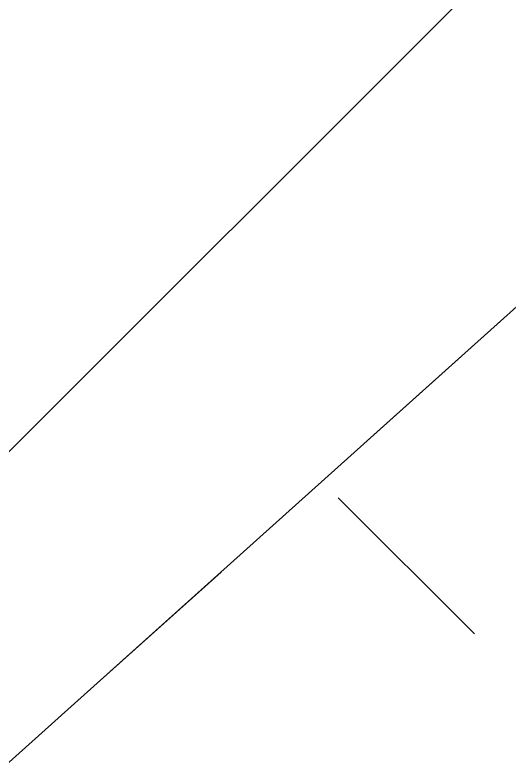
# Model space of a CAD drawing. Extents: x 1518652 to 1519378, y 5069750 to 5070202.
# Drawn here: x 1519039.683 to 1519040.969, y 5069851.7 to 5069853.658 of the extents above; entities that cross this region are included whole.
import ezdxf

# ---------------------------------------------------------------- set-up
doc = ezdxf.new("R2010")
doc.units = 0
doc.header["$MEASUREMENT"] = 0
doc.linetypes.add('L26', pattern=[1, 0.5, -0.5])
for name, color, linetype in [('3017_BOXsotterr', 2, 'L26'), ('3110_EDresiden', 3, 'Continuous'), ('SCM_Campiture', 1, 'Continuous')]:
    doc.layers.add(name, color=color, linetype=linetype)

# ---------------------------------------------------------------- blocks, each defined once
blk = doc.blocks.new('CAMP_7709D3A5')
at = {"layer": 'SCM_Campiture', "linetype": 'Continuous'}
blk.add_line((1519040.877, 5069852.049), (1519040.523, 5069852.403), dxfattribs=at)
blk = doc.blocks.new('CAMP_FED9B06F')
at = {"layer": 'SCM_Campiture', "linetype": 'Continuous'}
blk.add_line((1519039.271, 5069852.127), (1519047.485, 5069860.341), dxfattribs=at)

msp = doc.modelspace()

# ---------------------------------------------------------------- linework, layer by layer
at = {"layer": '3017_BOXsotterr', "color": 18, "linetype": 'L26', "true_color": 0x000000}
msp.add_polyline3d([(1519046.869, 5069877.561, 273.264), (1519042.97, 5069873.838, 273.264), (1519045.091, 5069871.738, 273.264), (1519039.534, 5069866.127, 273.264), (1519043.507, 5069862.192, 273.264), (1519044.551, 5069863.246, 273.264), (1519048.744, 5069859.094, 273.264), (1519045.295, 5069855.611, 273.264), (1519044.682, 5069856.219, 273.264), (1519039.651, 5069851.7, 273.264), (1519037.9381, 5069853.6231, 273.264)], dxfattribs=at)
at = {"layer": '3110_EDresiden', "color": 18, "linetype": 'Continuous', "true_color": 0x000000}
msp.add_polyline3d([(1519036.212, 5069854.486, 276.585), (1519030.691, 5069859.963, 276.585), (1519037.615, 5069866.943, 276.585), (1519030.815, 5069873.689, 276.585), (1519035.688, 5069878.602, 276.585), (1519041.741, 5069872.598, 276.585), (1519042.97, 5069873.838, 276.585), (1519045.091, 5069871.738, 276.585), (1519039.534, 5069866.127, 276.585), (1519043.507, 5069862.192, 276.585), (1519044.551, 5069863.246, 276.585), (1519048.744, 5069859.094, 276.585), (1519045.295, 5069855.611, 276.585), (1519044.682, 5069856.219, 276.585), (1519039.651, 5069851.7, 276.585), (1519037.9381, 5069853.6231, 276.585)], dxfattribs=at)

# ---------------------------------------------------------------- block references
at = {"layer": 'SCM_Campiture', "linetype": 'Continuous'}
for name in ['CAMP_FED9B06F', 'CAMP_7709D3A5']:
    msp.add_blockref(name, (0, 0), dxfattribs=at)

doc.saveas('drawing.dxf')
